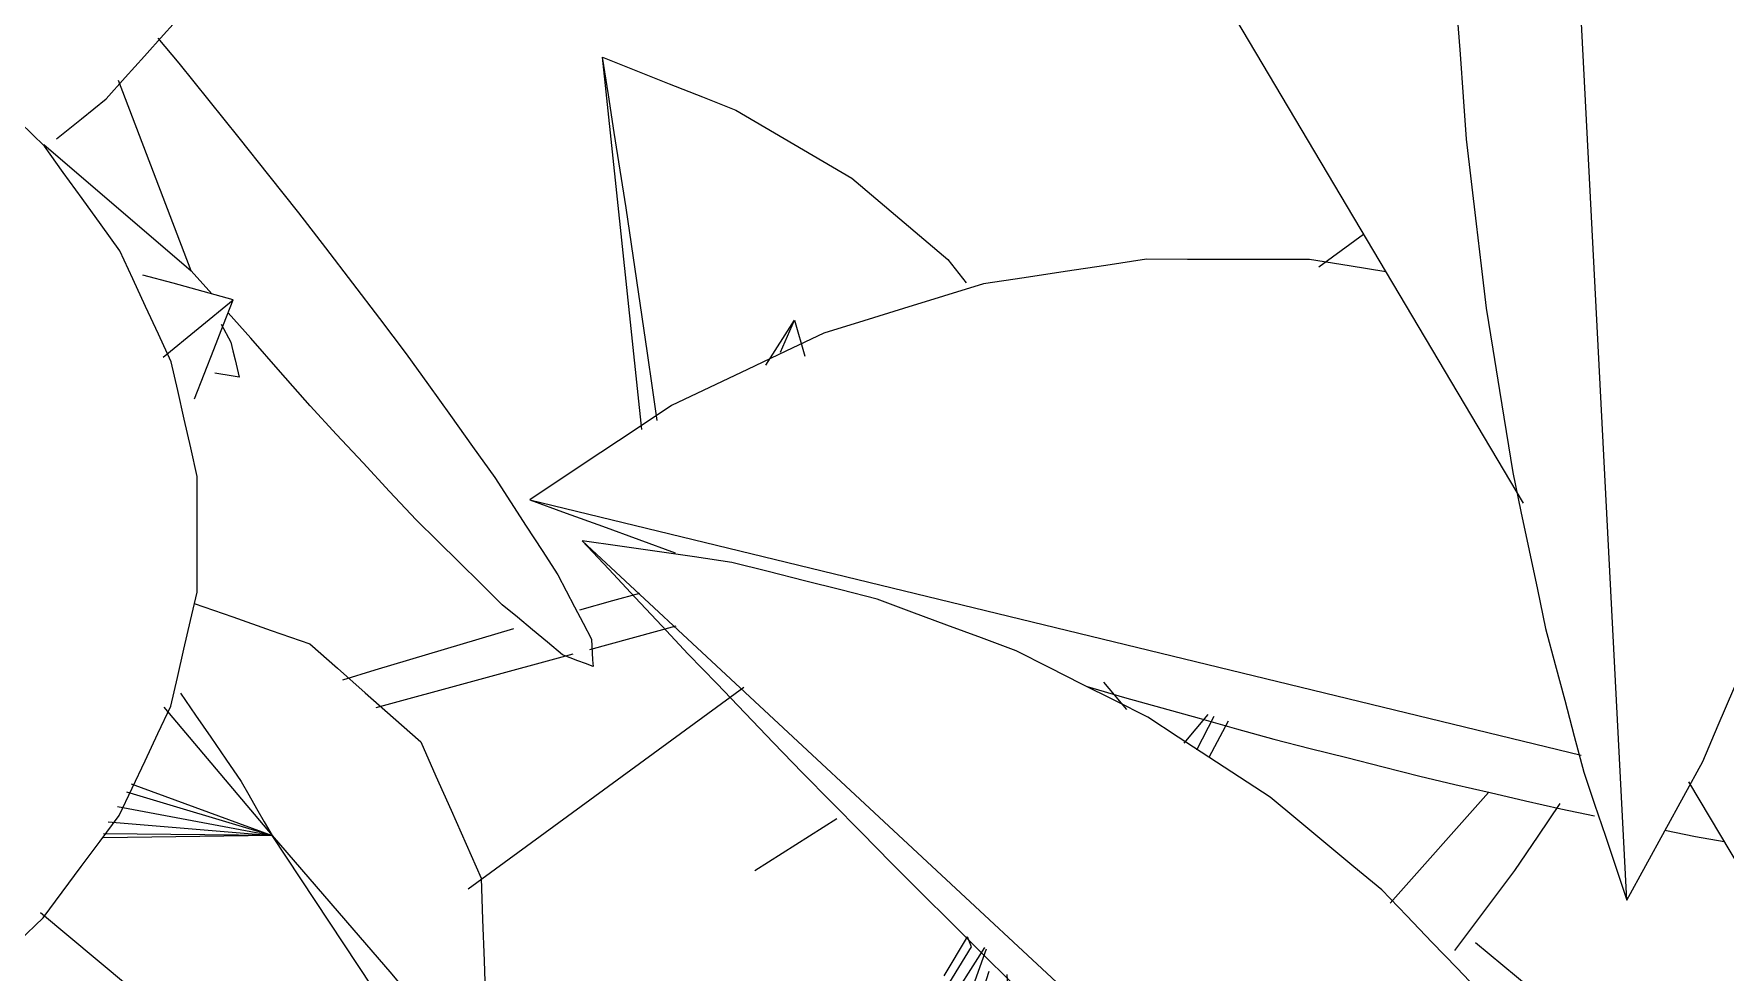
# Model space of a CAD drawing. Header units: metres. Extents: x 13.9 to 26.7, y -0.2 to 3.2.
# Drawn here: x 16.59557 to 16.63812, y 1.64511 to 1.66871 of the extents above; entities that cross this region are included whole.
import ezdxf

# ---------------------------------------------------------------- set-up
doc = ezdxf.new("R2010")
doc.units = ezdxf.units.M
doc.layers.add('Importações nas famílias', color=10, linetype='Continuous', lineweight=5)
doc.layers.add('Vegetação', color=7, linetype='Continuous', lineweight=5)

# ---------------------------------------------------------------- blocks, each defined once
blk = doc.blocks.new('Planta_pergolado_12200 - plantas pergolado_skp_Component_12-V372-Corte 1')
at = {"layer": 'Importações nas famílias'}
blk.add_line((16.633167, 1.633815), (16.60937, 1.655952), dxfattribs=at)
at = {"layer": 'Importações nas famílias', "flags": 128}
for points in [[(16.60937, 1.655952), (16.610036, 1.65524), (16.610703, 1.654529), (16.61137, 1.653818), (16.612037, 1.653106)], [(16.613135, 1.655414), (16.612194, 1.655549), (16.611252, 1.655683), (16.610311, 1.655817), (16.60937, 1.655952)], [(16.616787, 1.654489), (16.615874, 1.65472), (16.614961, 1.654951), (16.614048, 1.655183), (16.613135, 1.655414)], [(16.620286, 1.653186), (16.619411, 1.653512), (16.618536, 1.653837), (16.617662, 1.654163), (16.616787, 1.654489)], [(16.612037, 1.653106), (16.612752, 1.652363), (16.613468, 1.651619), (16.614184, 1.650876), (16.6149, 1.650132)], [(16.623592, 1.65152), (16.622766, 1.651937), (16.621939, 1.652353), (16.621112, 1.65277), (16.620286, 1.653186)], [(16.62667, 1.64951), (16.6259, 1.650012), (16.625131, 1.650515), (16.624362, 1.651018), (16.623592, 1.65152)], [(16.6149, 1.650132), (16.615647, 1.649374), (16.616395, 1.648616), (16.617143, 1.647858), (16.617891, 1.6471)], [(16.629484, 1.647177), (16.62878, 1.64776), (16.628077, 1.648344), (16.627373, 1.648927), (16.62667, 1.64951)], [(16.617891, 1.6471), (16.618654, 1.646345), (16.619416, 1.64559), (16.620179, 1.644835), (16.620941, 1.64408)], [(16.632003, 1.644549), (16.631373, 1.645206), (16.630743, 1.645863), (16.630114, 1.64652), (16.629484, 1.647177)], [(16.6342, 1.641653), (16.633651, 1.642377), (16.633102, 1.643101), (16.632552, 1.643825), (16.632003, 1.644549)], [(16.620941, 1.64408), (16.621701, 1.643346), (16.62246, 1.642612), (16.623219, 1.641878), (16.623978, 1.641144)], [(16.63605, 1.638522), (16.635588, 1.639305), (16.635125, 1.640087), (16.634663, 1.64087), (16.6342, 1.641653)], [(16.623978, 1.641144), (16.624717, 1.640448), (16.625455, 1.639752), (16.626193, 1.639056), (16.626931, 1.63836)], [(16.637533, 1.635191), (16.637162, 1.636024), (16.636791, 1.636856), (16.636421, 1.637689), (16.63605, 1.638522)], [(16.626931, 1.63836), (16.627631, 1.637718), (16.628331, 1.637076), (16.629031, 1.636435), (16.629731, 1.635793)], [(16.629731, 1.635793), (16.630376, 1.635221), (16.631021, 1.634649), (16.631666, 1.634077), (16.632311, 1.633504)]]:
    blk.add_lwpolyline(points, dxfattribs=at)
blk = doc.blocks.new('Planta_pergolado_12200 - plantas pergolado_skp_Component_12-V373-Corte 1')
at = {"layer": 'Importações nas famílias'}
for p, q in [((16.620605, 1.634479), (16.62006, 1.645044)), ((16.627104, 1.631732), (16.626904, 1.632688)), ((16.619282, 1.613731), (16.619397, 1.613019)), ((16.619397, 1.613019), (16.619563, 1.612232)), ((16.621815, 1.611017), (16.621726, 1.612758)), ((16.626324, 1.611304), (16.626522, 1.61194))]:
    blk.add_line(p, q, dxfattribs=at)
at = {"layer": 'Importações nas famílias', "flags": 128}
for points in [[(16.6196, 1.645125), (16.619403, 1.644519), (16.619206, 1.643914)], [(16.619206, 1.643914), (16.619049, 1.643181), (16.618893, 1.642448), (16.618736, 1.641715), (16.618579, 1.640982)], [(16.62416, 1.639919), (16.623681, 1.640751), (16.623202, 1.641583), (16.622794, 1.642293)], [(16.618579, 1.640982), (16.618467, 1.640139), (16.618354, 1.639296), (16.618241, 1.638453), (16.618129, 1.63761)], [(16.625719, 1.636386), (16.625329, 1.637269), (16.624939, 1.638152), (16.62455, 1.639036), (16.62416, 1.639919)], [(16.618129, 1.63761), (16.618063, 1.636676), (16.617996, 1.635743), (16.617966, 1.63531)], [(16.626904, 1.632688), (16.626608, 1.633612), (16.626311, 1.634537), (16.626015, 1.635461), (16.625719, 1.636386)]]:
    blk.add_lwpolyline(points, dxfattribs=at)
blk = doc.blocks.new('Planta_pergolado_12200 - plantas pergolado_skp_Component_12-V374-Corte 1')
at = {"layer": 'Importações nas famílias', "flags": 128}
for points in [[(16.600728, 1.678191), (16.600412, 1.67871), (16.600096, 1.67923), (16.599779, 1.67975), (16.599463, 1.68027)], [(16.601352, 1.675994), (16.601196, 1.676543), (16.60104, 1.677092), (16.600884, 1.677641), (16.600728, 1.678191)], [(16.601323, 1.67373), (16.60133, 1.674296), (16.601338, 1.674862), (16.601345, 1.675428), (16.601352, 1.675994)], [(16.60064, 1.671453), (16.600811, 1.672022), (16.600981, 1.672591), (16.601152, 1.673161), (16.601323, 1.67373)], [(16.599319, 1.669215), (16.59965, 1.669775), (16.59998, 1.670334), (16.60031, 1.670893), (16.60064, 1.671453)], [(16.597393, 1.66707), (16.597874, 1.667607), (16.598356, 1.668143), (16.598838, 1.668679), (16.599319, 1.669215)], [(16.596148, 1.666069), (16.59677, 1.66657), (16.597393, 1.66707)]]:
    blk.add_lwpolyline(points, dxfattribs=at)
blk = doc.blocks.new('Planta_pergolado_12200 - plantas pergolado_skp_Component_12-V377-Corte 1')
at = {"layer": 'Importações nas famílias'}
for p, q in [((16.598824, 1.660576), (16.60059, 1.662017)), ((16.569009, 1.636261), (16.583785, 1.648311)), ((16.583299, 1.642882), (16.584092, 1.643408))]:
    blk.add_line(p, q, dxfattribs=at)
at = {"layer": 'Importações nas famílias', "flags": 128}
for points in [[(16.60059, 1.662017), (16.599833, 1.662224), (16.599076, 1.662432), (16.598319, 1.662639)], [(16.599614, 1.659524), (16.599858, 1.660147), (16.600102, 1.66077), (16.600346, 1.661394), (16.60059, 1.662017)], [(16.57575, 1.651782), (16.575171, 1.650897), (16.574592, 1.650012), (16.574013, 1.649127), (16.573434, 1.648242)], [(16.573434, 1.648242), (16.572953, 1.647285), (16.572473, 1.646328), (16.571992, 1.645371), (16.571511, 1.644414)], [(16.571511, 1.644414), (16.571139, 1.643408), (16.570767, 1.642401), (16.570396, 1.641395), (16.570024, 1.640389)], [(16.579926, 1.640938), (16.580769, 1.641424), (16.581612, 1.64191), (16.582455, 1.642396), (16.583299, 1.642882)], [(16.576394, 1.639174), (16.577277, 1.639615), (16.57816, 1.640056), (16.579043, 1.640497), (16.579926, 1.640938)], [(16.570024, 1.640389), (16.56977, 1.639357), (16.569517, 1.638325), (16.569263, 1.637293), (16.569009, 1.636261)], [(16.572742, 1.637609), (16.573655, 1.638), (16.574568, 1.638391), (16.575481, 1.638783), (16.576394, 1.639174)], [(16.569009, 1.636261), (16.569942, 1.636598), (16.570875, 1.636935), (16.571808, 1.637272), (16.572742, 1.637609)]]:
    blk.add_lwpolyline(points, dxfattribs=at)
blk = doc.blocks.new('Planta_pergolado_12200 - plantas pergolado_skp_Component_17-V378-Corte 1')
at = {"layer": 'Importações nas famílias'}
for p, q in [((16.598693, 1.668598), (16.599223, 1.667967)), ((16.599534, 1.66275), (16.597704, 1.66753)), ((16.595826, 1.665921), (16.599534, 1.66275)), ((16.600048, 1.662165), (16.599534, 1.66275)), ((16.600283, 1.661401), (16.600533, 1.660951))]:
    blk.add_line(p, q, dxfattribs=at)
at = {"layer": 'Importações nas famílias', "flags": 128}
for points in [[(16.599223, 1.667967), (16.599975, 1.667027), (16.600728, 1.666088), (16.601481, 1.665149), (16.602233, 1.664209)], [(16.602233, 1.664209), (16.602911, 1.663321), (16.603588, 1.662433), (16.604266, 1.661545), (16.604943, 1.660657)], [(16.602523, 1.659348), (16.601776, 1.660198), (16.601029, 1.661049), (16.600463, 1.661692)], [(16.600533, 1.660951), (16.600584, 1.660731), (16.600635, 1.660511), (16.600686, 1.660291), (16.600737, 1.660071)], [(16.604943, 1.660657), (16.605499, 1.65988), (16.606056, 1.659104), (16.606612, 1.658327), (16.607168, 1.657551)], [(16.600737, 1.660071), (16.600585, 1.660096), (16.600434, 1.660121), (16.600282, 1.660145), (16.600131, 1.66017)], [(16.605192, 1.656482), (16.604525, 1.657199), (16.603858, 1.657915), (16.603191, 1.658631), (16.602523, 1.659348)], [(16.607168, 1.657551), (16.607565, 1.656939), (16.607962, 1.656327), (16.608359, 1.655715), (16.608756, 1.655103)], [(16.607359, 1.654347), (16.606818, 1.654881), (16.606276, 1.655415), (16.605734, 1.655948), (16.605192, 1.656482)], [(16.608756, 1.655103), (16.608967, 1.654697), (16.609178, 1.654292)], [(16.608876, 1.653089), (16.608497, 1.653404), (16.608118, 1.653718), (16.607739, 1.654033), (16.607359, 1.654347)], [(16.609178, 1.654292), (16.609389, 1.653886), (16.6096, 1.65348)], [(16.6096, 1.65348), (16.60961, 1.653309), (16.60962, 1.653137), (16.60963, 1.652965), (16.609641, 1.652794)], [(16.609641, 1.652794), (16.60945, 1.652868), (16.609259, 1.652941), (16.609067, 1.653015), (16.608876, 1.653089)]]:
    blk.add_lwpolyline(points, dxfattribs=at)
blk = doc.blocks.new('Planta_pergolado_12200 - plantas pergolado_skp_Component_16-V379-Corte 1')
for name in ['Planta_pergolado_12200 - plantas pergolado_skp_Component_17-V378-Corte 1', 'Planta_pergolado_12200 - plantas pergolado_skp_Component_12-V374-Corte 1', 'Planta_pergolado_12200 - plantas pergolado_skp_Component_12-V377-Corte 1', 'Planta_pergolado_12200 - plantas pergolado_skp_Component_12-V372-Corte 1', 'Planta_pergolado_12200 - plantas pergolado_skp_Component_12-V373-Corte 1']:
    blk.add_blockref(name, (0, 0))
blk = doc.blocks.new('Planta_pergolado_12200 - plantas pergolado_skp_-3067429-Corte 1')
blk.add_blockref('Planta_pergolado_12200 - plantas pergolado_skp_Component_16-V379-Corte 1', (0, 0))
blk = doc.blocks.new('Planta_pergolado_12200 - plantas pergolado_skp_Component_12-V129-Corte 1')
at = {"layer": 'Importações nas famílias'}
blk.add_line((16.713184, 1.036307), (16.710977, 1.079085), dxfattribs=at)
at = {"layer": 'Importações nas famílias', "flags": 128}
for points in [[(16.710517, 1.079166), (16.71032, 1.07856), (16.710123, 1.077955)], [(16.710123, 1.077955), (16.709966, 1.077222), (16.70981, 1.076489), (16.709653, 1.075756), (16.709496, 1.075023)], [(16.715077, 1.07396), (16.714598, 1.074792), (16.714119, 1.075624), (16.713711, 1.076334)], [(16.709496, 1.075023), (16.709384, 1.07418), (16.709271, 1.073337), (16.709158, 1.072494), (16.709046, 1.071651)], [(16.716636, 1.070427), (16.716246, 1.07131), (16.715856, 1.072193), (16.715467, 1.073077), (16.715077, 1.07396)], [(16.709046, 1.071651), (16.708979, 1.070717), (16.708913, 1.069784), (16.708847, 1.06885), (16.708781, 1.067916)], [(16.717821, 1.066729), (16.717525, 1.067653), (16.717228, 1.068578), (16.716932, 1.069502), (16.716636, 1.070427)], [(16.708781, 1.067916), (16.708763, 1.066914), (16.708745, 1.065912), (16.708727, 1.06491), (16.708709, 1.063908)], [(16.718619, 1.062907), (16.71842, 1.063862), (16.71822, 1.064818), (16.718021, 1.065773), (16.717821, 1.066729)], [(16.708709, 1.063908), (16.70874, 1.06286), (16.708771, 1.061813), (16.708801, 1.060766), (16.708832, 1.059719)], [(16.719022, 1.059004), (16.718921, 1.05998), (16.71882, 1.060955), (16.71872, 1.061931), (16.718619, 1.062907)], [(16.708832, 1.059719), (16.70891, 1.058651), (16.708989, 1.057583), (16.709067, 1.056515), (16.709146, 1.055448)], [(16.719024, 1.055063), (16.719023, 1.056048), (16.719023, 1.057033), (16.719022, 1.058019), (16.719022, 1.059004)], [(16.709146, 1.055448), (16.70927, 1.054385), (16.709395, 1.053321), (16.709519, 1.052258), (16.709644, 1.051195)], [(16.718626, 1.051127), (16.718725, 1.052111), (16.718825, 1.053095), (16.718924, 1.054079), (16.719024, 1.055063)], [(16.709644, 1.051195), (16.709811, 1.050161), (16.709979, 1.049128), (16.710146, 1.048094), (16.710314, 1.04706)], [(16.717832, 1.047241), (16.71803, 1.048213), (16.718229, 1.049184), (16.718427, 1.050156), (16.718626, 1.051127)], [(16.710314, 1.04706), (16.710521, 1.04608), (16.710727, 1.045101), (16.710934, 1.044121), (16.711141, 1.043141)], [(16.716651, 1.043448), (16.716946, 1.044397), (16.717241, 1.045345), (16.717536, 1.046293), (16.717832, 1.047241)], [(16.715095, 1.03979), (16.715484, 1.040705), (16.715873, 1.041619), (16.716262, 1.042534), (16.716651, 1.043448)], [(16.711141, 1.043141), (16.711382, 1.042238), (16.711623, 1.041334), (16.711864, 1.040431), (16.712105, 1.039528)], [(16.713184, 1.036307), (16.713662, 1.037178), (16.71414, 1.038049), (16.714618, 1.038919), (16.715095, 1.03979)], [(16.712105, 1.039528), (16.712375, 1.038723), (16.712644, 1.037918), (16.712914, 1.037112), (16.713184, 1.036307)]]:
    blk.add_lwpolyline(points, dxfattribs=at)
blk = doc.blocks.new('Planta_pergolado_12200 - plantas pergolado_skp_Component_16-V474-Corte 1')
blk.add_blockref('Planta_pergolado_12200 - plantas pergolado_skp_Component_12-V129-Corte 1', (-0.07754, 0.610611))
blk = doc.blocks.new('Planta_pergolado_12200 - plantas pergolado_skp_Component_12-V85-Corte 1')
at = {"layer": 'Importações nas famílias'}
blk.add_line((16.573954, 0.854962), (16.563749, 0.82571), dxfattribs=at)
at = {"layer": 'Importações nas famílias', "flags": 128}
for points in [[(16.573954, 0.854962), (16.573775, 0.854818), (16.573595, 0.854673), (16.573416, 0.854529), (16.573236, 0.854384)], [(16.576422, 0.852547), (16.575805, 0.853151), (16.575188, 0.853755), (16.574571, 0.854358), (16.573954, 0.854962)], [(16.573236, 0.854384), (16.573043, 0.854138), (16.57285, 0.853893), (16.572657, 0.853647), (16.572463, 0.853401)], [(16.572463, 0.853401), (16.572258, 0.853057), (16.572053, 0.852713), (16.571849, 0.852369), (16.571644, 0.852025)], [(16.578324, 0.849913), (16.577848, 0.850571), (16.577373, 0.85123), (16.576897, 0.851888), (16.576422, 0.852547)], [(16.571644, 0.852025), (16.571429, 0.851586), (16.571215, 0.851147), (16.571, 0.850709), (16.570786, 0.85027)], [(16.570786, 0.85027), (16.570565, 0.849742), (16.570343, 0.849213), (16.570122, 0.848685), (16.5699, 0.848156)], [(16.579616, 0.847121), (16.579293, 0.847819), (16.57897, 0.848517), (16.578647, 0.849215), (16.578324, 0.849913)], [(16.5699, 0.848156), (16.569674, 0.847544), (16.569448, 0.846932), (16.569222, 0.846319), (16.568996, 0.845707)], [(16.580268, 0.844238), (16.580105, 0.844959), (16.579942, 0.84568), (16.579779, 0.8464), (16.579616, 0.847121)], [(16.568996, 0.845707), (16.568768, 0.845017), (16.56854, 0.844328), (16.568312, 0.843639), (16.568084, 0.842949)], [(16.580264, 0.841331), (16.580265, 0.842057), (16.580266, 0.842784), (16.580267, 0.843511), (16.580268, 0.844238)], [(16.568084, 0.842949), (16.567856, 0.84219), (16.567629, 0.841432), (16.567401, 0.840673), (16.567173, 0.839914)], [(16.579605, 0.838467), (16.579769, 0.839183), (16.579934, 0.839899), (16.580099, 0.840615), (16.580264, 0.841331)], [(16.567173, 0.839914), (16.566949, 0.839094), (16.566724, 0.838275), (16.566499, 0.837455), (16.566275, 0.836635)], [(16.578305, 0.835715), (16.57863, 0.836403), (16.578955, 0.837091), (16.57928, 0.837779), (16.579605, 0.838467)], [(16.566275, 0.836635), (16.566056, 0.835763), (16.565836, 0.834892), (16.565617, 0.83402), (16.565398, 0.833148)], [(16.576396, 0.833139), (16.576873, 0.833783), (16.57735, 0.834427), (16.577828, 0.835071), (16.578305, 0.835715)], [(16.565398, 0.833148), (16.565187, 0.832235), (16.564976, 0.831321), (16.564764, 0.830407), (16.564553, 0.829493)], [(16.573922, 0.830799), (16.57454, 0.831384), (16.575159, 0.831969), (16.575777, 0.832554), (16.576396, 0.833139)], [(16.570941, 0.82875), (16.571686, 0.829262), (16.572431, 0.829774), (16.573177, 0.830286), (16.573922, 0.830799)], [(16.564553, 0.829493), (16.564352, 0.828547), (16.564151, 0.827601), (16.56395, 0.826656), (16.563749, 0.82571)], [(16.567523, 0.82704), (16.568378, 0.827467), (16.569232, 0.827895), (16.570087, 0.828322), (16.570941, 0.82875)], [(16.563749, 0.82571), (16.564693, 0.826042), (16.565636, 0.826375), (16.56658, 0.826708), (16.567523, 0.82704)]]:
    blk.add_lwpolyline(points, dxfattribs=at)
blk = doc.blocks.new('Planta_pergolado_12200 - plantas pergolado_skp_Component_17-V485-Corte 1')
at = {"layer": 'Importações nas famílias'}
for p, q in [((16.598843, 1.651775), (16.601566, 1.648546)), ((16.597902, 1.649645), (16.601566, 1.648546)), ((16.598022, 1.649844), (16.601566, 1.648546)), ((16.597677, 1.649271), (16.601566, 1.648546)), ((16.597444, 1.648884), (16.601566, 1.648546)), ((16.601566, 1.648546), (16.597327, 1.648585)), ((16.601566, 1.648546), (16.597327, 1.648488)), ((16.611611, 1.63341), (16.601566, 1.648546)), ((16.595738, 1.646605), (16.610451, 1.634374))]:
    blk.add_line(p, q, dxfattribs=at)
at = {"layer": 'Importações nas famílias', "flags": 128}
for points in [[(16.599262, 1.652127), (16.599644, 1.651571), (16.600026, 1.651016), (16.600408, 1.650461), (16.60079, 1.649906)], [(16.60079, 1.649906), (16.600984, 1.649566), (16.601178, 1.649226), (16.601372, 1.648886), (16.601566, 1.648546)], [(16.601566, 1.648546), (16.602306, 1.647689), (16.603046, 1.646832), (16.603786, 1.645975), (16.604526, 1.645118)], [(16.604526, 1.645118), (16.605301, 1.64419), (16.606077, 1.643262), (16.606852, 1.642334), (16.607627, 1.641407)]]:
    blk.add_lwpolyline(points, dxfattribs=at)
blk = doc.blocks.new('Planta_pergolado_12200 - plantas pergolado_skp_Component_16-V486-Corte 1')
for name, p in [('Planta_pergolado_12200 - plantas pergolado_skp_Component_17-V485-Corte 1', (0, 0)), ('Planta_pergolado_12200 - plantas pergolado_skp_Component_12-V85-Corte 1', (0.019417, 0.813334))]:
    blk.add_blockref(name, p)
blk = doc.blocks.new('Planta_pergolado_12200 - plantas pergolado_skp_-3067431-Corte 1')
for name in ['Planta_pergolado_12200 - plantas pergolado_skp_Component_16-V474-Corte 1', 'Planta_pergolado_12200 - plantas pergolado_skp_Component_16-V486-Corte 1']:
    blk.add_blockref(name, (0, 0))
blk = doc.blocks.new('Planta_pergolado_12200 - plantas pergolado_skp_-3067432-Corte 1')
for name in ['Planta_pergolado_12200 - plantas pergolado_skp_-3067431-Corte 1', 'Planta_pergolado_12200 - plantas pergolado_skp_-3067429-Corte 1']:
    blk.add_blockref(name, (0, 0))
blk = doc.blocks.new('Planta_pergolado_12200 - plantas pergolado_skp_Component_12-V818-Corte 1')
at = {"layer": 'Importações nas famílias'}
for p, q in [((16.608053, 1.65699), (16.634497, 1.650563)), ((16.622066, 1.652295), (16.623013, 1.652011)), ((16.633985, 1.649215), (16.634833, 1.649041)), ((16.6366, 1.648679), (16.637376, 1.648521)), ((16.637376, 1.648521), (16.638092, 1.648395))]:
    blk.add_line(p, q, dxfattribs=at)
at = {"layer": 'Importações nas famílias', "flags": 128}
for points in [[(16.623566, 1.663037), (16.62254, 1.662882), (16.621514, 1.662727), (16.620488, 1.662572), (16.619462, 1.662416)], [(16.627663, 1.663028), (16.626639, 1.663031), (16.625615, 1.663033), (16.62459, 1.663035), (16.623566, 1.663037)], [(16.629582, 1.662721), (16.628661, 1.662869), (16.627663, 1.663028)], [(16.619462, 1.662416), (16.618458, 1.662107), (16.617454, 1.661798), (16.61645, 1.661489), (16.615446, 1.66118)], [(16.615446, 1.66118), (16.614488, 1.660724), (16.61353, 1.660268), (16.612571, 1.659813), (16.611613, 1.659357)], [(16.611613, 1.659357), (16.610723, 1.658765), (16.609833, 1.658173), (16.608943, 1.657582), (16.608053, 1.65699)], [(16.608053, 1.65699), (16.608965, 1.656655), (16.609878, 1.65632), (16.61079, 1.655985), (16.611703, 1.65565)], [(16.623013, 1.652011), (16.623951, 1.651751), (16.624888, 1.651491), (16.625826, 1.65123), (16.626763, 1.65097)], [(16.626763, 1.65097), (16.627681, 1.650736), (16.628599, 1.650502), (16.629517, 1.650268), (16.630434, 1.650034)], [(16.630434, 1.650034), (16.631322, 1.649829), (16.63221, 1.649624), (16.633097, 1.649419), (16.633985, 1.649215)]]:
    blk.add_lwpolyline(points, dxfattribs=at)
blk = doc.blocks.new('Planta_pergolado_12200 - plantas pergolado_skp_Component_12-V819-Corte 1')
at = {"layer": 'Importações nas famílias'}
for p, q in [((16.618821, 1.680837), (16.633037, 1.656904)), ((16.6372, 1.649896), (16.640692, 1.644017))]:
    blk.add_line(p, q, dxfattribs=at)
at = {"layer": 'Importações nas famílias', "flags": 128}
for points in [[(16.623024, 1.680027), (16.621973, 1.680229), (16.620922, 1.680432), (16.619872, 1.680634), (16.618821, 1.680837)], [(16.627046, 1.678595), (16.62604, 1.678953), (16.625035, 1.679311), (16.624029, 1.679669), (16.623024, 1.680027)], [(16.630792, 1.676577), (16.629855, 1.677082), (16.628919, 1.677586), (16.627982, 1.678091), (16.627046, 1.678595)], [(16.642655, 1.659743), (16.642343, 1.660746), (16.642031, 1.66175), (16.641719, 1.662754)], [(16.643262, 1.655583), (16.643111, 1.656623), (16.642959, 1.657663), (16.642807, 1.658703), (16.642655, 1.659743)], [(16.643238, 1.65348), (16.64325, 1.654532), (16.643262, 1.655583)]]:
    blk.add_lwpolyline(points, dxfattribs=at)
blk = doc.blocks.new('Planta_pergolado_12200 - plantas pergolado_skp_Component_16-V822-Corte 1')
for name in ['Planta_pergolado_12200 - plantas pergolado_skp_Component_12-V819-Corte 1', 'Planta_pergolado_12200 - plantas pergolado_skp_Component_12-V818-Corte 1']:
    blk.add_blockref(name, (0, 0))
blk = doc.blocks.new('Planta_pergolado_12200 - plantas pergolado_skp_-3067440-Corte 1')
blk.add_blockref('Planta_pergolado_12200 - plantas pergolado_skp_Component_16-V822-Corte 1', (0, 0))
blk = doc.blocks.new('Planta_pergolado_12200 - plantas pergolado_skp_-3067443-Corte 1')
blk.add_blockref('Planta_pergolado_12200 - plantas pergolado_skp_-3067440-Corte 1', (0, 0))
blk = doc.blocks.new('Planta_pergolado_12200 - plantas pergolado_skp_Component_12-V1064-Corte 1')
at = {"layer": 'Importações nas famílias'}
for p, q in [((16.610866, 1.658759), (16.609882, 1.668117)), ((16.618566, 1.663028), (16.61903, 1.662443))]:
    blk.add_line(p, q, dxfattribs=at)
at = {"layer": 'Importações nas famílias', "flags": 128}
for points in [[(16.609882, 1.668117), (16.61072, 1.667785), (16.611558, 1.667452), (16.612396, 1.667119), (16.613234, 1.666787)], [(16.61047, 1.664334), (16.610323, 1.66528), (16.610176, 1.666225), (16.610029, 1.667171), (16.609882, 1.668117)], [(16.613234, 1.666787), (16.613963, 1.666359), (16.614693, 1.665932), (16.615422, 1.665505), (16.616152, 1.665077)], [(16.616152, 1.665077), (16.616755, 1.664565), (16.617359, 1.664053), (16.617962, 1.663541), (16.618566, 1.663028)], [(16.611013, 1.660678), (16.610878, 1.661592), (16.610742, 1.662506), (16.610606, 1.66342), (16.61047, 1.664334)], [(16.611253, 1.658978), (16.611136, 1.659807), (16.611013, 1.660678)]]:
    blk.add_lwpolyline(points, dxfattribs=at)
blk = doc.blocks.new('Planta_pergolado_12200 - plantas pergolado_skp_Component_12-V1065-Corte 1')
at = {"layer": 'Importações nas famílias'}
for p, q in [((16.609557, 1.653225), (16.611729, 1.653815)), ((16.604183, 1.651763), (16.609142, 1.653112)), ((16.603348, 1.652456), (16.604157, 1.65271))]:
    blk.add_line(p, q, dxfattribs=at)
at = {"layer": 'Importações nas famílias', "flags": 128}
for points in [[(16.60931, 1.65422), (16.610142, 1.654454), (16.610815, 1.654643)], [(16.604157, 1.65271), (16.60503, 1.652971), (16.605902, 1.653231), (16.606774, 1.653492), (16.607646, 1.653752)], [(16.614547, 1.643586), (16.613705, 1.643273), (16.612862, 1.642959), (16.61202, 1.642646), (16.611177, 1.642332)], [(16.611177, 1.642332), (16.61028, 1.642173), (16.609382, 1.642013), (16.608485, 1.641853), (16.607588, 1.641693)]]:
    blk.add_lwpolyline(points, dxfattribs=at)
blk = doc.blocks.new('Planta_pergolado_12200 - plantas pergolado_skp_Component_12-V1066-Corte 1')
at = {"layer": 'Importações nas famílias'}
for p, q in [((16.613991, 1.660374), (16.614705, 1.661508)), ((16.614356, 1.660698), (16.614705, 1.661508)), ((16.614705, 1.661508), (16.614966, 1.660597))]:
    blk.add_line(p, q, dxfattribs=at)
blk = doc.blocks.new('Planta_pergolado_12200 - plantas pergolado_skp_Component_17-V1068-Corte 1')
at = {"layer": 'Importações nas famílias'}
for p, q in [((16.622485, 1.652402), (16.623056, 1.65171)), ((16.624514, 1.65087), (16.625116, 1.651584)), ((16.625257, 1.651541), (16.624821, 1.650694)), ((16.625137, 1.650515), (16.625624, 1.651426)), ((16.632166, 1.649624), (16.629692, 1.646841)), ((16.619531, 1.645686), (16.615843, 1.635388)), ((16.619491, 1.645726), (16.61592, 1.640126)), ((16.616667, 1.641688), (16.619159, 1.64574)), ((16.618475, 1.645016), (16.619063, 1.645999)), ((16.619159, 1.64574), (16.619063, 1.645999)), ((16.619064, 1.643096), (16.61606, 1.635388)), ((16.616305, 1.635388), (16.618703, 1.641029)), ((16.616545, 1.635388), (16.618524, 1.639692)), ((16.618395, 1.638726), (16.616758, 1.635388)), ((16.618306, 1.638056), (16.61693, 1.635388)), ((16.617059, 1.635388), (16.617966, 1.637087))]:
    blk.add_line(p, q, dxfattribs=at)
at = {"layer": 'Importações nas famílias', "flags": 128}
for points in [[(16.645914, 1.676058), (16.646531, 1.676652), (16.647148, 1.677246)], [(16.633958, 1.649345), (16.633403, 1.648528), (16.632819, 1.647667)], [(16.632819, 1.647667), (16.632064, 1.646658), (16.631309, 1.645649)]]:
    blk.add_lwpolyline(points, dxfattribs=at)
blk = doc.blocks.new('Planta_pergolado_12200 - plantas pergolado_skp_Component_16-V1069-Corte 1')
for name in ['Planta_pergolado_12200 - plantas pergolado_skp_Component_17-V1068-Corte 1', 'Planta_pergolado_12200 - plantas pergolado_skp_Component_12-V1064-Corte 1', 'Planta_pergolado_12200 - plantas pergolado_skp_Component_12-V1066-Corte 1', 'Planta_pergolado_12200 - plantas pergolado_skp_Component_12-V1065-Corte 1']:
    blk.add_blockref(name, (0, 0))
blk = doc.blocks.new('Planta_pergolado_12200 - plantas pergolado_skp_-V1129-Corte 1')
blk.add_blockref('Planta_pergolado_12200 - plantas pergolado_skp_Component_16-V1069-Corte 1', (0, 0))
blk = doc.blocks.new('Planta_pergolado_12200 - plantas pergolado_skp_Component_17-V1367-Corte 1')
at = {"layer": 'Importações nas famílias', "flags": 128}
for points in [[(16.59961, 1.654375), (16.600579, 1.65404), (16.601548, 1.653704), (16.602516, 1.653368)], [(16.602516, 1.653368), (16.603214, 1.652751), (16.603912, 1.652133), (16.60461, 1.651515), (16.605309, 1.650898)], [(16.605309, 1.650898), (16.605688, 1.65004), (16.606068, 1.649183), (16.606448, 1.648326), (16.606828, 1.647468)], [(16.606828, 1.647468), (16.606864, 1.646429), (16.6069, 1.645391), (16.606936, 1.644352), (16.606971, 1.643313)]]:
    blk.add_lwpolyline(points, dxfattribs=at)
blk = doc.blocks.new('Planta_pergolado_12200 - plantas pergolado_skp_Component_16-V1368-Corte 1')
blk.add_blockref('Planta_pergolado_12200 - plantas pergolado_skp_Component_17-V1367-Corte 1', (0, 0))
blk = doc.blocks.new('Planta_pergolado_12200 - plantas pergolado_skp_-V1377-Corte 1')
at = {"layer": 'Importações nas famílias'}
for p, q in [((16.627899, 1.66285), (16.629019, 1.663669)), ((16.606503, 1.647202), (16.613434, 1.652272))]:
    blk.add_line(p, q, dxfattribs=at)
blk.add_blockref('Planta_pergolado_12200 - plantas pergolado_skp_Component_16-V1368-Corte 1', (0, 0))
blk = doc.blocks.new('Planta_pergolado_12200 - plantas pergolado_skp_-V1378-Corte 1')
blk.add_blockref('Planta_pergolado_12200 - plantas pergolado_skp_-V1377-Corte 1', (0, 0))
blk = doc.blocks.new('Planta_pergolado_12200 - plantas pergolado_skp_Component_17-V1446-Corte 1')
at = {"layer": 'Importações nas famílias', "flags": 128}
for points in [[(16.615772, 1.648965), (16.614739, 1.648311), (16.613707, 1.647657)], [(16.633905, 1.644127), (16.63287, 1.644987), (16.631835, 1.645847)]]:
    blk.add_lwpolyline(points, dxfattribs=at)
blk = doc.blocks.new('Planta_pergolado_12200 - plantas pergolado_skp_Component_16-V1447-Corte 1')
blk.add_blockref('Planta_pergolado_12200 - plantas pergolado_skp_Component_17-V1446-Corte 1', (0, 0))
blk = doc.blocks.new('Planta_pergolado_12200 - plantas pergolado_skp_-V1467-Corte 1')
blk.add_blockref('Planta_pergolado_12200 - plantas pergolado_skp_Component_16-V1447-Corte 1', (0, 0))
blk = doc.blocks.new('Planta_pergolado_12200 - plantas pergolado_skp_-V1468-Corte 1')
blk.add_blockref('Planta_pergolado_12200 - plantas pergolado_skp_-V1467-Corte 1', (0, 0))
blk = doc.blocks.new('Planta_pergolado_12200 - plantas pergolado_skp_-3067454-Corte 1')
for name in ['Planta_pergolado_12200 - plantas pergolado_skp_-V1129-Corte 1', 'Planta_pergolado_12200 - plantas pergolado_skp_-V1378-Corte 1', 'Planta_pergolado_12200 - plantas pergolado_skp_-V1468-Corte 1']:
    blk.add_blockref(name, (0, 0))
blk = doc.blocks.new('Planta_pergolado_12200 - Planta_pergolado_12200-3067476-Corte 1')
for name in ['Planta_pergolado_12200 - plantas pergolado_skp_-3067454-Corte 1', 'Planta_pergolado_12200 - plantas pergolado_skp_-3067443-Corte 1', 'Planta_pergolado_12200 - plantas pergolado_skp_-3067432-Corte 1']:
    blk.add_blockref(name, (0, 0))

msp = doc.modelspace()

# ---------------------------------------------------------------- block references
at = {"layer": 'Vegetação', "color": 10}
msp.add_blockref('Planta_pergolado_12200 - Planta_pergolado_12200-3067476-Corte 1', (0, 0), dxfattribs=at)

doc.saveas('drawing.dxf')
